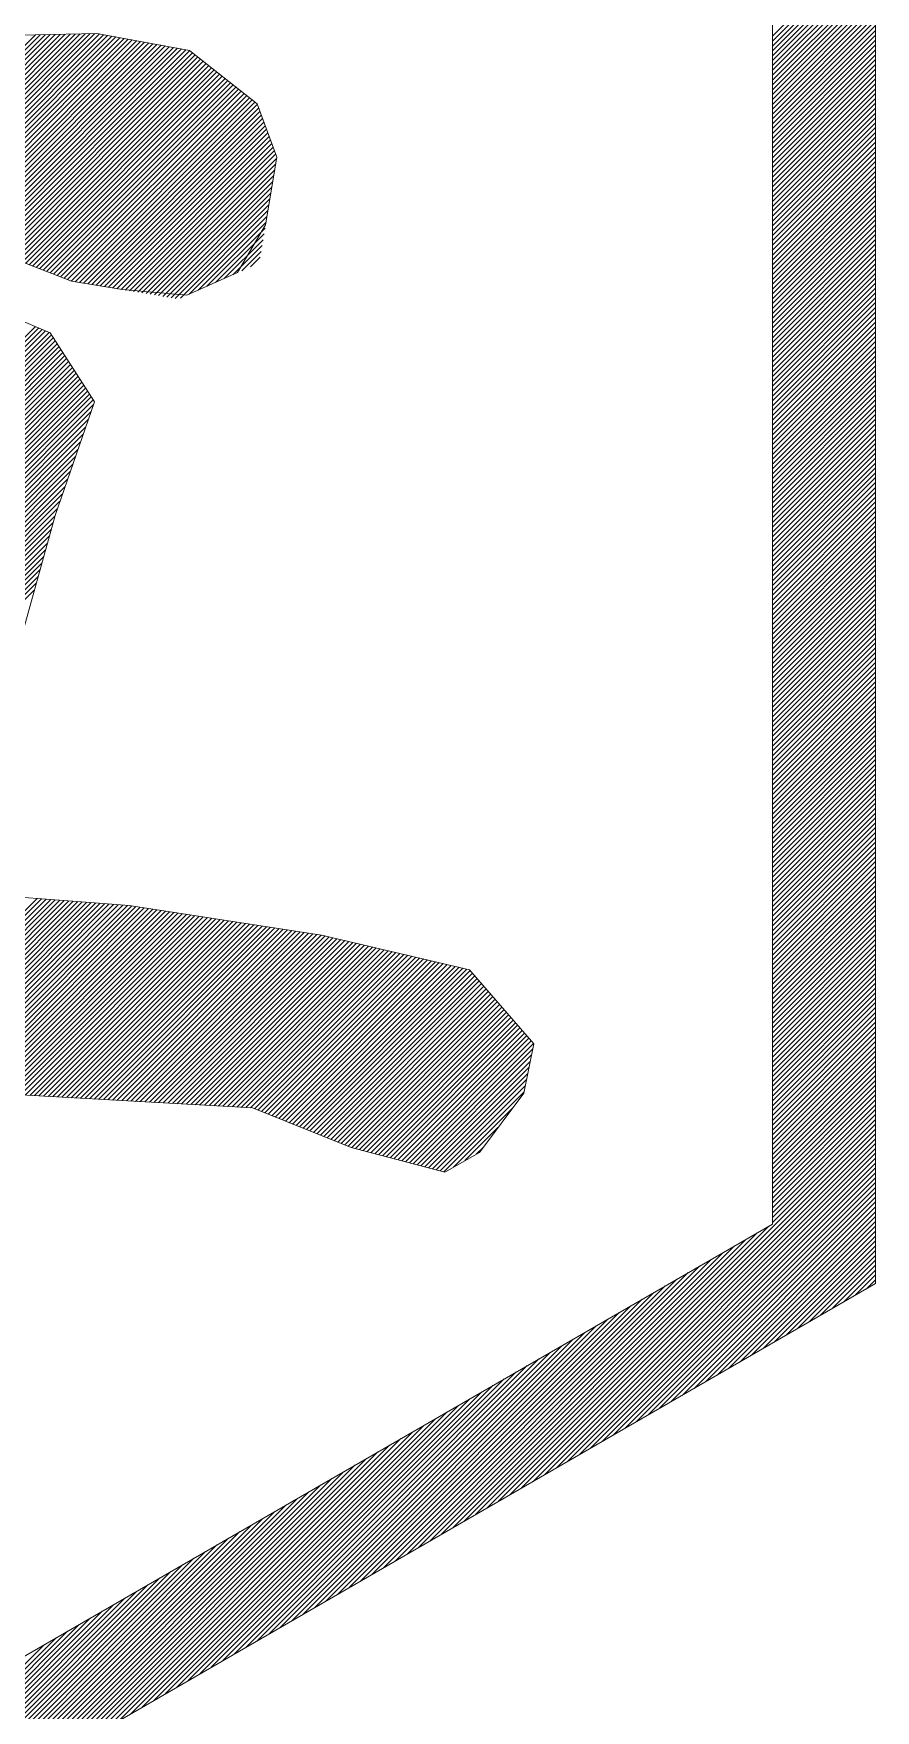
# Model space of a CAD drawing. Units: millimetres at full size. Extents: x -22551 to 92397, y -19340 to 14894.
# Drawn here: x 77470.5 to 77672.3, y -19020.6 to -18619 of the extents above; entities that cross this region are included whole.
import ezdxf

# ---------------------------------------------------------------- set-up
doc = ezdxf.new("R2010")
doc.units = ezdxf.units.MM
doc.header["$LTSCALE"] = 70
doc.layers.add('8-0_9-1', color=7, linetype='Continuous', lineweight=15)

msp = doc.modelspace()

# ---------------------------------------------------------------- linework, layer by layer
at = {"layer": '8-0_9-1'}
for p, q in [((77672.28, -18918.33), (77672.28, -18496.88)), ((77647.58, -18619.63), (77672.28, -18594.94)), ((77647.58, -18620.8), (77672.28, -18596.1)), ((77647.58, -18621.96), (77672.28, -18597.26)), ((77647.58, -18623.12), (77672.28, -18598.43)), ((77647.58, -18624.29), (77672.28, -18599.59)), ((77647.58, -18625.45), (77672.28, -18600.76)), ((77647.58, -18626.62), (77672.28, -18601.92)), ((77647.58, -18627.78), (77672.28, -18603.08)), ((77647.58, -18628.94), (77672.28, -18604.25)), ((77647.58, -18630.11), (77672.28, -18605.41)), ((77647.58, -18631.27), (77672.28, -18606.58)), ((77647.58, -18632.44), (77672.28, -18607.74)), ((77647.58, -18633.6), (77672.28, -18608.91)), ((77647.58, -18634.77), (77672.28, -18610.07)), ((77647.58, -18635.93), (77672.28, -18611.23)), ((77647.58, -18637.09), (77672.28, -18612.4)), ((77647.58, -18638.26), (77672.28, -18613.56)), ((77647.58, -18639.42), (77672.28, -18614.73)), ((77647.58, -18640.59), (77672.28, -18615.89)), ((77647.58, -18641.75), (77672.28, -18617.05)), ((77422.08, -18668.18), (77470.96, -18619.3)), ((77423.17, -18668.25), (77472.15, -18619.28)), ((77424.27, -18668.32), (77473.34, -18619.25)), ((77425.36, -18668.39), (77474.53, -18619.22)), ((77426.46, -18668.46), (77475.72, -18619.19)), ((77427.55, -18668.53), (77476.91, -18619.17)), ((77428.65, -18668.59), (77478.1, -18619.14)), ((77429.75, -18668.66), (77479.3, -18619.11)), ((77430.84, -18668.73), (77480.49, -18619.09)), ((77431.94, -18668.8), (77481.68, -18619.06)), ((77433.02, -18668.88), (77482.87, -18619.03)), ((77434.08, -18668.98), (77484.06, -18619)), ((77435.15, -18669.08), (77485.25, -18618.98)), ((77436.22, -18669.17), (77486.31, -18619.08)), ((77437.29, -18669.27), (77487.3, -18619.26)), ((77438.35, -18669.37), (77488.28, -18619.44)), ((77439.42, -18669.47), (77489.27, -18619.62)), ((77440.49, -18669.56), (77490.25, -18619.8)), ((77441.55, -18669.66), (77491.24, -18619.98)), ((77442.62, -18669.76), (77492.22, -18620.16)), ((77443.69, -18669.85), (77493.21, -18620.33)), ((77444.76, -18669.95), (77494.19, -18620.51)), ((77445.82, -18670.05), (77495.18, -18620.69)), ((77446.89, -18670.14), (77496.16, -18620.87)), ((77447.96, -18670.24), (77497.15, -18621.05)), ((77449.02, -18670.34), (77498.13, -18621.23)), ((77450.09, -18670.44), (77499.12, -18621.41)), ((77647.58, -18642.92), (77672.28, -18618.22)), ((77647.58, -18644.08), (77672.28, -18619.38)), ((77647.58, -18645.24), (77672.28, -18620.55)), ((77451.16, -18670.53), (77500.1, -18621.59)), ((77452.23, -18670.63), (77501.09, -18621.77)), ((77453.29, -18670.73), (77502.07, -18621.95)), ((77454.36, -18670.82), (77503.06, -18622.13)), ((77455.43, -18670.92), (77504.04, -18622.31)), ((77456.49, -18671.02), (77505.03, -18622.48)), ((77457.56, -18671.12), (77506.01, -18622.66)), ((77458.63, -18671.21), (77507, -18622.84)), ((77459.7, -18671.31), (77507.96, -18623.04)), ((77460.76, -18671.41), (77508.61, -18623.56)), ((77461.83, -18671.5), (77509.26, -18624.07)), ((77462.73, -18671.77), (77509.91, -18624.58)), ((77463.57, -18672.09), (77510.56, -18625.1)), ((77647.58, -18646.41), (77672.28, -18621.71)), ((77647.58, -18647.57), (77672.28, -18622.88)), ((77647.58, -18648.74), (77672.28, -18624.04)), ((77647.58, -18649.9), (77672.28, -18625.2)), ((77464.41, -18672.42), (77511.21, -18625.61)), ((77465.25, -18672.74), (77511.86, -18626.13)), ((77466.09, -18673.06), (77512.51, -18626.64)), ((77466.93, -18673.39), (77513.16, -18627.16)), ((77467.77, -18673.71), (77513.81, -18627.67)), ((77468.61, -18674.03), (77514.46, -18628.18)), ((77469.46, -18674.36), (77515.11, -18628.7)), ((77470.3, -18674.68), (77515.76, -18629.21)), ((77647.58, -18651.06), (77672.28, -18626.37)), ((77647.58, -18652.23), (77672.28, -18627.53)), ((77647.58, -18653.39), (77672.28, -18628.7)), ((77471.14, -18675), (77516.41, -18629.73)), ((77471.98, -18675.33), (77517.06, -18630.24)), ((77472.82, -18675.65), (77517.71, -18630.76)), ((77473.66, -18675.97), (77518.36, -18631.27)), ((77474.5, -18676.3), (77519.01, -18631.79)), ((77475.34, -18676.62), (77519.66, -18632.3)), ((77476.18, -18676.94), (77520.31, -18632.81)), ((77477.02, -18677.27), (77520.96, -18633.33)), ((77647.58, -18654.56), (77672.28, -18629.86)), ((77647.58, -18655.72), (77672.28, -18631.02)), ((77647.58, -18656.88), (77672.28, -18632.19)), ((77647.58, -18658.05), (77672.28, -18633.35)), ((77477.86, -18677.59), (77521.61, -18633.84)), ((77478.7, -18677.91), (77522.26, -18634.36)), ((77479.55, -18678.24), (77522.91, -18634.87)), ((77480.53, -18678.42), (77523.56, -18635.39)), ((77481.53, -18678.58), (77524.15, -18635.96)), ((77482.52, -18678.75), (77524.46, -18636.81)), ((77647.58, -18659.21), (77672.28, -18634.52)), ((77647.58, -18660.38), (77672.28, -18635.68)), ((77647.58, -18661.54), (77672.28, -18636.85)), ((77483.52, -18678.92), (77524.78, -18637.66)), ((77484.52, -18679.08), (77525.09, -18638.51)), ((77485.52, -18679.25), (77525.41, -18639.36)), ((77486.52, -18679.42), (77525.72, -18640.21)), ((77487.51, -18679.58), (77526.03, -18641.06)), ((77647.58, -18662.71), (77672.28, -18638.01)), ((77647.58, -18663.87), (77672.28, -18639.17)), ((77647.58, -18665.03), (77672.28, -18640.34)), ((77647.58, -18666.2), (77672.28, -18641.5)), ((77488.51, -18679.75), (77526.35, -18641.91)), ((77489.51, -18679.91), (77526.66, -18642.76)), ((77490.51, -18680.08), (77526.97, -18643.62)), ((77491.5, -18680.25), (77527.29, -18644.47)), ((77492.5, -18680.41), (77527.6, -18645.32)), ((77647.58, -18667.36), (77672.28, -18642.67)), ((77647.58, -18668.53), (77672.28, -18643.83)), ((77647.58, -18669.69), (77672.28, -18644.99)), ((77493.5, -18680.58), (77527.91, -18646.17)), ((77494.5, -18680.75), (77528.23, -18647.02)), ((77495.5, -18680.91), (77528.54, -18647.87)), ((77496.49, -18681.08), (77528.79, -18648.79)), ((77647.58, -18670.86), (77672.28, -18646.16)), ((77647.58, -18672.02), (77672.28, -18647.32)), ((77647.58, -18673.18), (77672.28, -18648.49)), ((77497.49, -18681.24), (77528.55, -18650.18)), ((77498.49, -18681.41), (77528.32, -18651.58)), ((77499.49, -18681.58), (77528.09, -18652.98)), ((77647.58, -18674.35), (77672.28, -18649.65)), ((77647.58, -18675.51), (77672.28, -18650.82)), ((77647.58, -18676.68), (77672.28, -18651.98)), ((77647.58, -18677.84), (77672.28, -18653.14)), ((77500.49, -18681.74), (77527.86, -18654.37)), ((77501.48, -18681.91), (77527.62, -18655.77)), ((77502.48, -18682.08), (77527.39, -18657.17)), ((77647.58, -18679), (77672.28, -18654.31)), ((77647.58, -18680.17), (77672.28, -18655.47)), ((77647.58, -18681.33), (77672.28, -18656.64)), ((77503.48, -18682.24), (77527.16, -18658.56)), ((77504.48, -18682.41), (77526.92, -18659.96)), ((77505.74, -18682.31), (77526.69, -18661.36)), ((77647.58, -18682.5), (77672.28, -18657.8)), ((77647.58, -18683.66), (77672.28, -18658.97)), ((77647.58, -18684.83), (77672.28, -18660.13)), ((77647.58, -18685.99), (77672.28, -18661.29)), ((77507.84, -18681.37), (77526.46, -18662.76)), ((77509.94, -18680.44), (77526.23, -18664.15)), ((77512.03, -18679.51), (77525.99, -18665.55)), ((77647.58, -18687.15), (77672.28, -18662.46)), ((77647.58, -18688.32), (77672.28, -18663.62)), ((77647.58, -18689.48), (77672.28, -18664.79)), ((77514.13, -18678.58), (77525.76, -18666.95)), ((77516.22, -18677.65), (77525.53, -18668.34)), ((77647.58, -18690.65), (77672.28, -18665.95)), ((77647.58, -18691.81), (77672.28, -18667.11)), ((77647.58, -18692.97), (77672.28, -18668.28)), ((77647.58, -18694.14), (77672.28, -18669.44)), ((77518.32, -18676.72), (77525.29, -18669.74)), ((77520.41, -18675.79), (77525.06, -18671.14)), ((77522.51, -18674.85), (77524.83, -18672.54)), ((77647.58, -18695.3), (77672.28, -18670.61)), ((77647.58, -18696.47), (77672.28, -18671.77)), ((77647.58, -18697.63), (77672.28, -18672.94)), ((77647.58, -18698.8), (77672.28, -18674.1)), ((77647.58, -18699.96), (77672.28, -18675.26)), ((77647.58, -18701.12), (77672.28, -18676.43)), ((77647.58, -18702.29), (77672.28, -18677.59)), ((77647.58, -18703.45), (77672.28, -18678.76)), ((77647.58, -18704.62), (77672.28, -18679.92)), ((77647.58, -18705.78), (77672.28, -18681.08)), ((77647.58, -18706.94), (77672.28, -18682.25)), ((77647.58, -18708.11), (77672.28, -18683.41)), ((77647.58, -18709.27), (77672.28, -18684.58)), ((77647.58, -18710.44), (77672.28, -18685.74)), ((77408.07, -18753.2), (77471.78, -18689.49)), ((77408.48, -18751.63), (77470.96, -18689.15)), ((77647.58, -18711.6), (77672.28, -18686.91)), ((77647.58, -18712.77), (77672.28, -18688.07)), ((77647.58, -18713.93), (77672.28, -18689.23)), ((77352.69, -18815.57), (77475.72, -18692.54)), ((77352.69, -18816.73), (77476.17, -18693.25)), ((77406.04, -18761.06), (77475.26, -18691.83)), ((77406.44, -18759.49), (77474.8, -18691.13)), ((77406.85, -18757.92), (77474.24, -18690.53)), ((77407.26, -18756.34), (77473.42, -18690.18)), ((77407.67, -18754.77), (77472.6, -18689.84)), ((77647.58, -18715.09), (77672.28, -18690.4)), ((77647.58, -18716.26), (77672.28, -18691.56)), ((77647.58, -18717.42), (77672.28, -18692.73)), ((77352.69, -18817.9), (77476.63, -18693.96)), ((77352.69, -18819.06), (77477.08, -18694.67)), ((77352.69, -18820.23), (77477.54, -18695.38)), ((77352.69, -18821.39), (77477.99, -18696.09)), ((77352.69, -18822.55), (77478.45, -18696.79)), ((77352.69, -18823.72), (77478.9, -18697.5)), ((77647.58, -18718.59), (77672.28, -18693.89)), ((77647.58, -18719.75), (77672.28, -18695.05)), ((77647.58, -18720.91), (77672.28, -18696.22)), ((77647.58, -18722.08), (77672.28, -18697.38)), ((77308.34, -18872.73), (77480.73, -18700.34)), ((77309.5, -18872.73), (77481.18, -18701.05)), ((77310.66, -18872.73), (77481.64, -18701.76)), ((77352.69, -18824.88), (77479.36, -18698.21)), ((77352.69, -18826.05), (77479.82, -18698.92)), ((77352.69, -18827.21), (77480.27, -18699.63)), ((77647.58, -18723.24), (77672.28, -18698.55)), ((77647.58, -18724.41), (77672.28, -18699.71)), ((77647.58, -18725.57), (77672.28, -18700.88)), ((77311.83, -18872.73), (77482.09, -18702.46)), ((77312.99, -18872.73), (77482.55, -18703.17)), ((77314.16, -18872.73), (77483, -18703.88)), ((77315.32, -18872.73), (77483.46, -18704.59)), ((77316.49, -18872.73), (77483.92, -18705.3)), ((77647.58, -18726.74), (77672.28, -18702.04)), ((77647.58, -18727.9), (77672.28, -18703.2)), ((77647.58, -18729.06), (77672.28, -18704.37)), ((77647.58, -18730.23), (77672.28, -18705.53)), ((77317.65, -18872.73), (77484.37, -18706.01)), ((77318.81, -18872.73), (77484.83, -18706.72)), ((77319.98, -18872.73), (77484.91, -18707.79)), ((77321.14, -18872.73), (77484.29, -18709.58)), ((77647.58, -18731.39), (77672.28, -18706.7)), ((77647.58, -18732.56), (77672.28, -18707.86)), ((77647.58, -18733.72), (77672.28, -18709.02)), ((77322.31, -18872.73), (77483.67, -18711.36)), ((77323.47, -18872.73), (77483.05, -18713.15)), ((77647.58, -18734.89), (77672.28, -18710.19)), ((77647.58, -18736.05), (77672.28, -18711.35)), ((77647.58, -18737.21), (77672.28, -18712.52)), ((77647.58, -18738.38), (77672.28, -18713.68)), ((77324.64, -18872.73), (77482.43, -18714.93)), ((77325.8, -18872.73), (77481.81, -18716.72)), ((77647.58, -18739.54), (77672.28, -18714.85)), ((77647.58, -18740.71), (77672.28, -18716.01)), ((77647.58, -18741.87), (77672.28, -18717.17)), ((77326.96, -18872.73), (77481.19, -18718.5)), ((77328.13, -18872.73), (77480.57, -18720.29)), ((77647.58, -18743.03), (77672.28, -18718.34)), ((77647.58, -18744.2), (77672.28, -18719.5)), ((77647.58, -18745.36), (77672.28, -18720.67)), ((77647.58, -18746.53), (77672.28, -18721.83)), ((77329.29, -18872.73), (77479.95, -18722.07)), ((77330.46, -18872.73), (77479.33, -18723.86)), ((77331.62, -18872.73), (77478.71, -18725.64)), ((77647.58, -18747.69), (77672.28, -18723)), ((77647.58, -18748.86), (77672.28, -18724.16)), ((77647.58, -18750.02), (77672.28, -18725.32)), ((77332.78, -18872.73), (77478.09, -18727.43)), ((77398.95, -18807.72), (77477.46, -18729.21)), ((77647.58, -18751.18), (77672.28, -18726.49)), ((77647.58, -18752.35), (77672.28, -18727.65)), ((77647.58, -18753.51), (77672.28, -18728.82)), ((77399.91, -18807.93), (77476.84, -18731)), ((77400.87, -18808.13), (77476.22, -18732.78)), ((77647.58, -18754.68), (77672.28, -18729.98)), ((77647.58, -18755.84), (77672.28, -18731.14)), ((77647.58, -18757), (77672.28, -18732.31)), ((77647.58, -18758.17), (77672.28, -18733.47)), ((77401.83, -18808.34), (77475.62, -18734.55)), ((77402.79, -18808.55), (77475.18, -18736.16)), ((77403.75, -18808.75), (77474.73, -18737.76)), ((77647.58, -18759.33), (77672.28, -18734.64)), ((77647.58, -18760.5), (77672.28, -18735.8)), ((77647.58, -18761.66), (77672.28, -18736.96)), ((77404.71, -18808.96), (77474.29, -18739.37)), ((77405.66, -18809.16), (77473.85, -18740.98)), ((77647.58, -18762.83), (77672.28, -18738.13)), ((77647.58, -18763.99), (77672.28, -18739.29)), ((77647.58, -18765.15), (77672.28, -18740.46)), ((77647.58, -18766.32), (77672.28, -18741.62)), ((77406.62, -18809.37), (77473.4, -18742.59)), ((77407.58, -18809.57), (77472.96, -18744.2)), ((77408.54, -18809.78), (77472.52, -18745.8)), ((77647.58, -18767.48), (77672.28, -18742.79)), ((77647.58, -18768.65), (77672.28, -18743.95)), ((77647.58, -18769.81), (77672.28, -18745.11)), ((77409.5, -18809.98), (77472.07, -18747.41)), ((77410.46, -18810.19), (77471.63, -18749.02)), ((77647.58, -18770.97), (77672.28, -18746.28)), ((77647.58, -18772.14), (77672.28, -18747.44)), ((77647.58, -18773.3), (77672.28, -18748.61)), ((77647.58, -18774.47), (77672.28, -18749.77)), ((77411.42, -18810.39), (77471.19, -18750.63)), ((77412.38, -18810.6), (77470.74, -18752.23)), ((77647.58, -18775.63), (77672.28, -18750.94)), ((77647.58, -18776.8), (77672.28, -18752.1)), ((77647.58, -18777.96), (77672.28, -18753.26)), ((77647.58, -18779.12), (77672.28, -18754.43)), ((77647.58, -18780.29), (77672.28, -18755.59)), ((77647.58, -18781.45), (77672.28, -18756.76)), ((77647.58, -18782.62), (77672.28, -18757.92)), ((77647.58, -18783.78), (77672.28, -18759.08)), ((77647.58, -18784.94), (77672.28, -18760.25)), ((77647.58, -18786.11), (77672.28, -18761.41)), ((77647.58, -18787.27), (77672.28, -18762.58)), ((77647.58, -18788.44), (77672.28, -18763.74)), ((77647.58, -18789.6), (77672.28, -18764.91)), ((77647.58, -18790.77), (77672.28, -18766.07)), ((77647.58, -18791.93), (77672.28, -18767.23)), ((77647.58, -18793.09), (77672.28, -18768.4)), ((77647.58, -18794.26), (77672.28, -18769.56)), ((77647.58, -18795.42), (77672.28, -18770.73)), ((77647.58, -18796.59), (77672.28, -18771.89)), ((77647.58, -18797.75), (77672.28, -18773.06)), ((77647.58, -18798.92), (77672.28, -18774.22)), ((77647.58, -18800.08), (77672.28, -18775.38)), ((77647.58, -18801.24), (77672.28, -18776.55)), ((77647.58, -18802.41), (77672.28, -18777.71)), ((77647.58, -18803.57), (77672.28, -18778.88)), ((77647.58, -18804.74), (77672.28, -18780.04)), ((77647.58, -18805.9), (77672.28, -18781.2)), ((77647.58, -18807.06), (77672.28, -18782.37)), ((77647.58, -18808.23), (77672.28, -18783.53)), ((77647.58, -18809.39), (77672.28, -18784.7)), ((77647.58, -18810.56), (77672.28, -18785.86)), ((77647.58, -18811.72), (77672.28, -18787.03)), ((77647.58, -18812.88), (77672.28, -18788.19)), ((77647.58, -18814.05), (77672.28, -18789.35)), ((77647.58, -18815.21), (77672.28, -18790.52)), ((77647.58, -18816.38), (77672.28, -18791.68)), ((77647.58, -18817.54), (77672.28, -18792.85)), ((77647.58, -18818.71), (77672.28, -18794.01)), ((77647.58, -18819.87), (77672.28, -18795.17)), ((77647.58, -18821.03), (77672.28, -18796.34)), ((77647.58, -18822.2), (77672.28, -18797.5)), ((77647.58, -18823.36), (77672.28, -18798.67)), ((77647.58, -18824.53), (77672.28, -18799.83)), ((77647.58, -18825.69), (77672.28, -18801)), ((77647.58, -18826.86), (77672.28, -18802.16)), ((77647.58, -18828.02), (77672.28, -18803.32)), ((77647.58, -18829.18), (77672.28, -18804.49)), ((77647.58, -18830.35), (77672.28, -18805.65)), ((77647.58, -18831.51), (77672.28, -18806.82)), ((77647.58, -18832.68), (77672.28, -18807.98)), ((77647.58, -18833.84), (77672.28, -18809.14)), ((77647.58, -18835), (77672.28, -18810.31)), ((77647.58, -18836.17), (77672.28, -18811.47)), ((77647.58, -18837.33), (77672.28, -18812.64)), ((77647.58, -18838.5), (77672.28, -18813.8)), ((77647.58, -18839.66), (77672.28, -18814.97)), ((77647.58, -18840.83), (77672.28, -18816.13)), ((77647.58, -18841.99), (77672.28, -18817.29)), ((77647.58, -18843.15), (77672.28, -18818.46)), ((77647.58, -18844.32), (77672.28, -18819.62)), ((77647.58, -18845.48), (77672.28, -18820.79)), ((77647.58, -18846.65), (77672.28, -18821.95)), ((77424.75, -18872.73), (77471.38, -18826.1)), ((77425.92, -18872.73), (77472.46, -18826.18)), ((77427.08, -18872.73), (77473.54, -18826.27)), ((77647.58, -18847.81), (77672.28, -18823.11)), ((77647.58, -18848.97), (77672.28, -18824.28)), ((77647.58, -18850.14), (77672.28, -18825.44)), ((77428.25, -18872.73), (77474.63, -18826.35)), ((77429.41, -18872.73), (77475.71, -18826.43)), ((77430.58, -18872.73), (77476.79, -18826.52)), ((77431.74, -18872.73), (77477.87, -18826.6)), ((77432.9, -18872.73), (77478.95, -18826.68)), ((77434.07, -18872.73), (77480.03, -18826.77)), ((77435.23, -18872.73), (77481.11, -18826.85)), ((77436.4, -18872.73), (77482.19, -18826.93)), ((77437.56, -18872.73), (77483.27, -18827.02)), ((77438.72, -18872.73), (77484.35, -18827.1)), ((77439.89, -18872.73), (77485.44, -18827.18)), ((77441.05, -18872.73), (77486.52, -18827.26)), ((77442.22, -18872.73), (77487.6, -18827.35)), ((77443.38, -18872.73), (77488.68, -18827.43)), ((77444.55, -18872.73), (77489.76, -18827.51)), ((77445.71, -18872.73), (77490.84, -18827.6)), ((77446.87, -18872.73), (77491.92, -18827.68)), ((77448.04, -18872.73), (77493, -18827.76)), ((77449.2, -18872.73), (77494.04, -18827.89)), ((77450.37, -18872.73), (77495.05, -18828.05)), ((77451.53, -18872.73), (77496.06, -18828.2)), ((77452.7, -18872.73), (77497.07, -18828.36)), ((77453.86, -18872.73), (77498.07, -18828.51)), ((77455.02, -18872.73), (77499.08, -18828.67)), ((77456.19, -18872.73), (77500.09, -18828.82)), ((77457.35, -18872.73), (77501.1, -18828.98)), ((77458.52, -18872.73), (77502.11, -18829.13)), ((77459.68, -18872.73), (77503.12, -18829.29)), ((77460.81, -18872.76), (77504.13, -18829.44)), ((77461.92, -18872.82), (77505.14, -18829.6)), ((77463.02, -18872.88), (77506.15, -18829.75)), ((77464.12, -18872.95), (77507.16, -18829.91)), ((77465.22, -18873.01), (77508.16, -18830.07)), ((77466.32, -18873.07), (77509.17, -18830.22)), ((77647.58, -18851.3), (77672.28, -18826.61)), ((77647.58, -18852.47), (77672.28, -18827.77)), ((77647.58, -18853.63), (77672.28, -18828.94)), ((77647.58, -18854.8), (77672.28, -18830.1)), ((77467.43, -18873.13), (77510.18, -18830.38)), ((77468.53, -18873.19), (77511.19, -18830.53)), ((77469.63, -18873.26), (77512.2, -18830.69)), ((77470.73, -18873.32), (77513.21, -18830.84)), ((77471.83, -18873.38), (77514.22, -18831)), ((77472.93, -18873.44), (77515.23, -18831.15)), ((77474.04, -18873.51), (77516.24, -18831.31)), ((77475.14, -18873.57), (77517.24, -18831.46)), ((77476.24, -18873.63), (77518.25, -18831.62)), ((77477.34, -18873.69), (77519.26, -18831.77)), ((77478.44, -18873.76), (77520.27, -18831.93)), ((77479.55, -18873.82), (77521.28, -18832.08)), ((77480.65, -18873.88), (77522.29, -18832.24)), ((77481.75, -18873.94), (77523.3, -18832.39)), ((77482.85, -18874.01), (77524.31, -18832.55)), ((77483.95, -18874.07), (77525.32, -18832.7)), ((77485.05, -18874.13), (77526.33, -18832.86)), ((77486.16, -18874.19), (77527.33, -18833.01)), ((77487.26, -18874.25), (77528.34, -18833.17)), ((77488.36, -18874.32), (77529.35, -18833.33)), ((77489.46, -18874.38), (77530.36, -18833.48)), ((77490.56, -18874.44), (77531.37, -18833.64)), ((77491.67, -18874.5), (77532.38, -18833.79)), ((77492.77, -18874.57), (77533.39, -18833.95)), ((77493.87, -18874.63), (77534.4, -18834.1)), ((77494.97, -18874.69), (77535.41, -18834.26)), ((77647.58, -18855.96), (77672.28, -18831.26)), ((77647.58, -18857.12), (77672.28, -18832.43)), ((77647.58, -18858.29), (77672.28, -18833.59)), ((77496.07, -18874.75), (77536.42, -18834.41)), ((77497.17, -18874.82), (77537.42, -18834.57)), ((77498.28, -18874.88), (77538.43, -18834.72)), ((77499.38, -18874.94), (77539.44, -18834.88)), ((77500.48, -18875), (77540.39, -18835.09)), ((77501.58, -18875.07), (77541.33, -18835.31)), ((77502.68, -18875.13), (77542.28, -18835.53)), ((77503.79, -18875.19), (77543.22, -18835.75)), ((77504.89, -18875.25), (77544.17, -18835.97)), ((77505.99, -18875.32), (77545.11, -18836.19)), ((77507.09, -18875.38), (77546.05, -18836.41)), ((77508.19, -18875.44), (77547, -18836.63)), ((77509.29, -18875.5), (77547.94, -18836.85)), ((77510.4, -18875.56), (77548.89, -18837.07)), ((77511.5, -18875.63), (77549.83, -18837.3)), ((77512.6, -18875.69), (77550.77, -18837.51)), ((77513.7, -18875.75), (77551.72, -18837.74)), ((77514.8, -18875.81), (77552.66, -18837.96)), ((77515.91, -18875.88), (77553.61, -18838.18)), ((77647.58, -18859.45), (77672.28, -18834.76)), ((77647.58, -18860.62), (77672.28, -18835.92)), ((77647.58, -18861.78), (77672.28, -18837.09)), ((77647.58, -18862.95), (77672.28, -18838.25)), ((77517.01, -18875.94), (77554.55, -18838.4)), ((77518.11, -18876), (77555.49, -18838.62)), ((77519.21, -18876.06), (77556.44, -18838.84)), ((77520.31, -18876.13), (77557.38, -18839.06)), ((77521.41, -18876.19), (77558.33, -18839.28)), ((77522.52, -18876.25), (77559.27, -18839.5)), ((77523.46, -18876.47), (77560.21, -18839.72)), ((77524.29, -18876.81), (77561.16, -18839.94)), ((77525.12, -18877.14), (77562.1, -18840.16)), ((77525.95, -18877.47), (77563.05, -18840.38)), ((77526.78, -18877.8), (77563.99, -18840.6)), ((77527.62, -18878.14), (77564.93, -18840.82)), ((77528.45, -18878.47), (77565.88, -18841.04)), ((77529.28, -18878.8), (77566.82, -18841.26)), ((77530.11, -18879.13), (77567.76, -18841.48)), ((77530.94, -18879.47), (77568.71, -18841.7)), ((77531.77, -18879.8), (77569.65, -18841.92)), ((77532.61, -18880.13), (77570.6, -18842.14)), ((77533.44, -18880.46), (77571.54, -18842.36)), ((77647.58, -18864.11), (77672.28, -18839.41)), ((77647.58, -18865.27), (77672.28, -18840.58)), ((77647.58, -18866.44), (77672.28, -18841.74)), ((77534.27, -18880.8), (77572.48, -18842.58)), ((77535.1, -18881.13), (77573.43, -18842.8)), ((77535.93, -18881.46), (77574.37, -18843.02)), ((77536.76, -18881.79), (77575.18, -18843.38)), ((77537.59, -18882.13), (77575.72, -18844)), ((77538.43, -18882.46), (77576.26, -18844.63)), ((77539.26, -18882.79), (77576.8, -18845.25)), ((77540.09, -18883.13), (77577.34, -18845.87)), ((77647.58, -18867.6), (77672.28, -18842.91)), ((77647.58, -18868.77), (77672.28, -18844.07)), ((77647.58, -18869.93), (77672.28, -18845.23)), ((77540.92, -18883.46), (77577.88, -18846.5)), ((77541.75, -18883.79), (77578.42, -18847.12)), ((77542.58, -18884.12), (77578.96, -18847.74)), ((77543.42, -18884.46), (77579.5, -18848.37)), ((77544.25, -18884.79), (77580.04, -18848.99)), ((77545.08, -18885.12), (77580.58, -18849.62)), ((77545.91, -18885.45), (77581.12, -18850.24)), ((77647.58, -18871.09), (77672.28, -18846.4)), ((77647.58, -18872.26), (77672.28, -18847.56)), ((77647.58, -18873.42), (77672.28, -18848.73)), ((77647.58, -18874.59), (77672.28, -18849.89)), ((77546.76, -18885.77), (77581.66, -18850.86)), ((77547.68, -18886.02), (77582.21, -18851.49)), ((77548.6, -18886.26), (77582.75, -18852.11)), ((77549.52, -18886.5), (77583.29, -18852.73)), ((77550.44, -18886.74), (77583.83, -18853.36)), ((77551.36, -18886.99), (77584.37, -18853.98)), ((77647.58, -18875.75), (77672.28, -18851.05)), ((77647.58, -18876.91), (77672.28, -18852.22)), ((77647.58, -18878.08), (77672.28, -18853.38)), ((77552.29, -18887.23), (77584.91, -18854.6)), ((77553.21, -18887.47), (77585.45, -18855.23)), ((77554.13, -18887.71), (77585.99, -18855.85)), ((77555.05, -18887.96), (77586.53, -18856.48)), ((77555.97, -18888.2), (77587.07, -18857.1)), ((77556.89, -18888.44), (77587.61, -18857.72)), ((77557.82, -18888.68), (77588.15, -18858.35)), ((77647.58, -18879.24), (77672.28, -18854.55)), ((77647.58, -18880.41), (77672.28, -18855.71)), ((77647.58, -18881.57), (77672.28, -18856.88)), ((77647.58, -18882.74), (77672.28, -18858.04)), ((77558.74, -18888.93), (77588.69, -18858.97)), ((77559.66, -18889.17), (77589.23, -18859.59)), ((77560.58, -18889.41), (77589.77, -18860.22)), ((77561.5, -18889.65), (77590.31, -18860.84)), ((77562.42, -18889.9), (77590.1, -18862.21)), ((77647.58, -18883.9), (77672.28, -18859.2)), ((77647.58, -18885.06), (77672.28, -18860.37)), ((77647.58, -18886.23), (77672.28, -18861.53)), ((77563.35, -18890.14), (77589.81, -18863.67)), ((77564.27, -18890.38), (77589.52, -18865.13)), ((77647.58, -18887.39), (77672.28, -18862.7)), ((77647.58, -18888.56), (77672.28, -18863.86)), ((77647.58, -18889.72), (77672.28, -18865.03)), ((77647.58, -18890.89), (77672.28, -18866.19)), ((77565.19, -18890.62), (77589.23, -18866.58)), ((77566.11, -18890.87), (77588.94, -18868.04)), ((77567.03, -18891.11), (77588.65, -18869.49)), ((77647.58, -18892.05), (77672.28, -18867.35)), ((77647.58, -18893.21), (77672.28, -18868.52)), ((77647.58, -18894.38), (77672.28, -18869.68)), ((77567.95, -18891.35), (77588.36, -18870.95)), ((77568.88, -18891.59), (77588.07, -18872.4)), ((77647.58, -18895.54), (77672.28, -18870.85)), ((77647.58, -18896.71), (77672.28, -18872.01)), ((77647.58, -18897.87), (77672.28, -18873.17)), ((77647.58, -18899.03), (77672.28, -18874.34)), ((77571.19, -18890.44), (77585.29, -18876.34)), ((77647.58, -18900.2), (77672.28, -18875.5)), ((77647.58, -18901.36), (77672.28, -18876.67)), ((77647.58, -18902.53), (77672.28, -18877.83)), ((77573.9, -18888.89), (77581.8, -18880.99)), ((77581.98, -18970.46), (77672.28, -18880.16)), ((77584.73, -18968.87), (77672.28, -18881.32)), ((77587.49, -18967.28), (77672.28, -18882.49)), ((77647.58, -18903.69), (77672.28, -18879)), ((77576.62, -18887.34), (77578.31, -18885.65)), ((77590.24, -18965.69), (77672.28, -18883.65)), ((77592.99, -18964.1), (77672.28, -18884.82)), ((77595.75, -18962.51), (77672.28, -18885.98)), ((77598.5, -18960.92), (77672.28, -18887.14)), ((77601.26, -18959.33), (77672.28, -18888.31)), ((77604.01, -18957.74), (77672.28, -18889.47)), ((77606.77, -18956.15), (77672.28, -18890.64)), ((77609.52, -18954.56), (77672.28, -18891.8)), ((77612.28, -18952.97), (77672.28, -18892.97)), ((77615.03, -18951.38), (77672.28, -18894.13)), ((77617.78, -18949.79), (77672.28, -18895.29)), ((77620.54, -18948.2), (77672.28, -18896.46)), ((77623.29, -18946.61), (77672.28, -18897.62)), ((77626.05, -18945.02), (77672.28, -18898.79)), ((77628.8, -18943.43), (77672.28, -18899.95)), ((77631.56, -18941.84), (77672.28, -18901.12)), ((77634.31, -18940.25), (77672.28, -18902.28)), ((77576.47, -18973.64), (77643.94, -18906.17)), ((77579.22, -18972.05), (77646.69, -18904.58)), ((77637.07, -18938.66), (77672.28, -18903.44)), ((77639.82, -18937.07), (77672.28, -18904.61)), ((77642.58, -18935.48), (77672.28, -18905.77)), ((77570.96, -18976.82), (77638.43, -18909.35)), ((77573.71, -18975.23), (77641.18, -18907.76)), ((77645.33, -18933.88), (77672.28, -18906.94)), ((77648.08, -18932.29), (77672.28, -18908.1)), ((77650.84, -18930.7), (77672.28, -18909.26)), ((77653.59, -18929.11), (77672.28, -18910.43)), ((77562.7, -18981.59), (77630.17, -18914.12)), ((77565.45, -18980), (77632.92, -18912.53)), ((77568.2, -18978.41), (77635.67, -18910.94)), ((77656.35, -18927.52), (77672.28, -18911.59)), ((77659.1, -18925.93), (77672.28, -18912.76)), ((77661.86, -18924.34), (77672.28, -18913.92)), ((77307.63, -19128.86), (77672.28, -18918.33)), ((77557.19, -18984.77), (77624.66, -18917.3)), ((77559.94, -18983.18), (77627.41, -18915.71)), ((77664.61, -18922.75), (77672.28, -18915.08)), ((77667.37, -18921.16), (77672.28, -18916.25)), ((77670.12, -18919.57), (77672.28, -18917.41)), ((77548.92, -18989.55), (77616.39, -18922.08)), ((77551.68, -18987.95), (77619.15, -18920.48)), ((77554.43, -18986.36), (77621.9, -18918.89)), ((77543.41, -18992.73), (77610.88, -18925.26)), ((77546.17, -18991.14), (77613.64, -18923.67)), ((77535.15, -18997.5), (77602.62, -18930.03)), ((77537.91, -18995.91), (77605.38, -18928.44)), ((77540.66, -18994.32), (77608.13, -18926.85)), ((77529.64, -19000.68), (77597.11, -18933.21)), ((77532.4, -18999.09), (77599.87, -18931.62)), ((77521.38, -19005.45), (77588.85, -18937.98)), ((77524.13, -19003.86), (77591.6, -18936.39)), ((77526.89, -19002.27), (77594.36, -18934.8)), ((77513.11, -19010.22), (77580.59, -18942.75)), ((77515.87, -19008.63), (77583.34, -18941.16)), ((77518.62, -19007.04), (77586.09, -18939.57)), ((77507.61, -19013.4), (77575.08, -18945.93)), ((77510.36, -19011.81), (77577.83, -18944.34)), ((77499.34, -19018.17), (77566.81, -18950.7)), ((77502.1, -19016.58), (77569.57, -18949.11)), ((77504.85, -19014.99), (77572.32, -18947.52)), ((77493.83, -19021.35), (77561.3, -18953.88)), ((77496.59, -19019.76), (77564.06, -18952.29)), ((77485.57, -19026.12), (77553.04, -18958.65)), ((77488.32, -19024.53), (77555.8, -18957.06)), ((77491.08, -19022.94), (77558.55, -18955.47)), ((77480.06, -19029.3), (77547.53, -18961.83)), ((77482.82, -19027.71), (77550.29, -18960.24)), ((77471.8, -19034.07), (77539.27, -18966.6)), ((77474.55, -19032.48), (77542.02, -18965.01)), ((77477.31, -19030.89), (77544.78, -18963.42)), ((77466.29, -19037.25), (77533.76, -18969.78)), ((77469.04, -19035.66), (77536.51, -18968.19)), ((77458.03, -19042.02), (77525.5, -18974.55)), ((77460.78, -19040.43), (77528.25, -18972.96)), ((77463.53, -19038.84), (77531, -18971.37)), ((77452.52, -19045.21), (77519.99, -18977.74)), ((77455.27, -19043.62), (77522.74, -18976.15)), ((77444.25, -19049.98), (77511.72, -18982.51)), ((77447.01, -19048.39), (77514.48, -18980.92)), ((77449.76, -19046.8), (77517.23, -18979.33)), ((77438.74, -19053.16), (77506.21, -18985.69)), ((77441.5, -19051.57), (77508.97, -18984.1)), ((77430.48, -19057.93), (77497.95, -18990.46)), ((77433.24, -19056.34), (77500.71, -18988.87)), ((77435.99, -19054.75), (77503.46, -18987.28)), ((77424.97, -19061.11), (77492.44, -18993.64)), ((77427.73, -19059.52), (77495.2, -18992.05)), ((77416.71, -19065.88), (77484.18, -18998.41)), ((77419.46, -19064.29), (77486.93, -18996.82)), ((77422.22, -19062.7), (77489.69, -18995.23)), ((77411.2, -19069.06), (77478.67, -19001.59)), ((77413.95, -19067.47), (77481.42, -19000)), ((77405.69, -19072.24), (77473.16, -19004.77)), ((77408.44, -19070.65), (77475.92, -19003.18))]:
    msp.add_line(p, q, dxfattribs=at)
for points in [[(77307.63, -19100.34), (77647.58, -18904.07), (77647.58, -18513.56), (77307.63, -18317.29)], [(77342.83, -18667.48), (77389.33, -18666.14), (77432.45, -18668.83), (77462.1, -18671.53), (77479.62, -18678.27), (77491.75, -18680.29), (77507.25, -18681.64), (77519.38, -18676.24), (77526.12, -18664.79), (77528.82, -18648.62), (77524.1, -18635.81), (77507.93, -18623.01), (77485.69, -18618.97), (77456.04, -18619.64), (77403.48, -18619.64), (77352.94, -18618.97), (77330.03, -18620.99)], [(77431.92, -18808.88), (77446.11, -18794.69), (77466.21, -18768.67), (77475.67, -18734.38), (77485.13, -18707.18), (77474.48, -18690.63), (77452.02, -18681.17)], [(77042.88, -18899.93), (77073.63, -18903.47), (77093.73, -18890.47), (77135.12, -18882.19), (77175.32, -18876.28), (77230.9, -18875.09), (77299.48, -18872.73), (77460.3, -18872.73), (77522.97, -18876.28), (77546.62, -18885.74), (77569.08, -18891.65), (77577.36, -18886.92), (77588, -18872.73), (77590.37, -18860.9), (77574.99, -18843.17), (77539.52, -18834.89), (77493.4, -18827.79), (77447.29, -18824.25), (77404.72, -18824.25), (77398.81, -18807.69), (77415.36, -18811.24), (77431.92, -18808.88)]]:
    msp.add_lwpolyline(points, dxfattribs=at)

doc.saveas('drawing.dxf')
